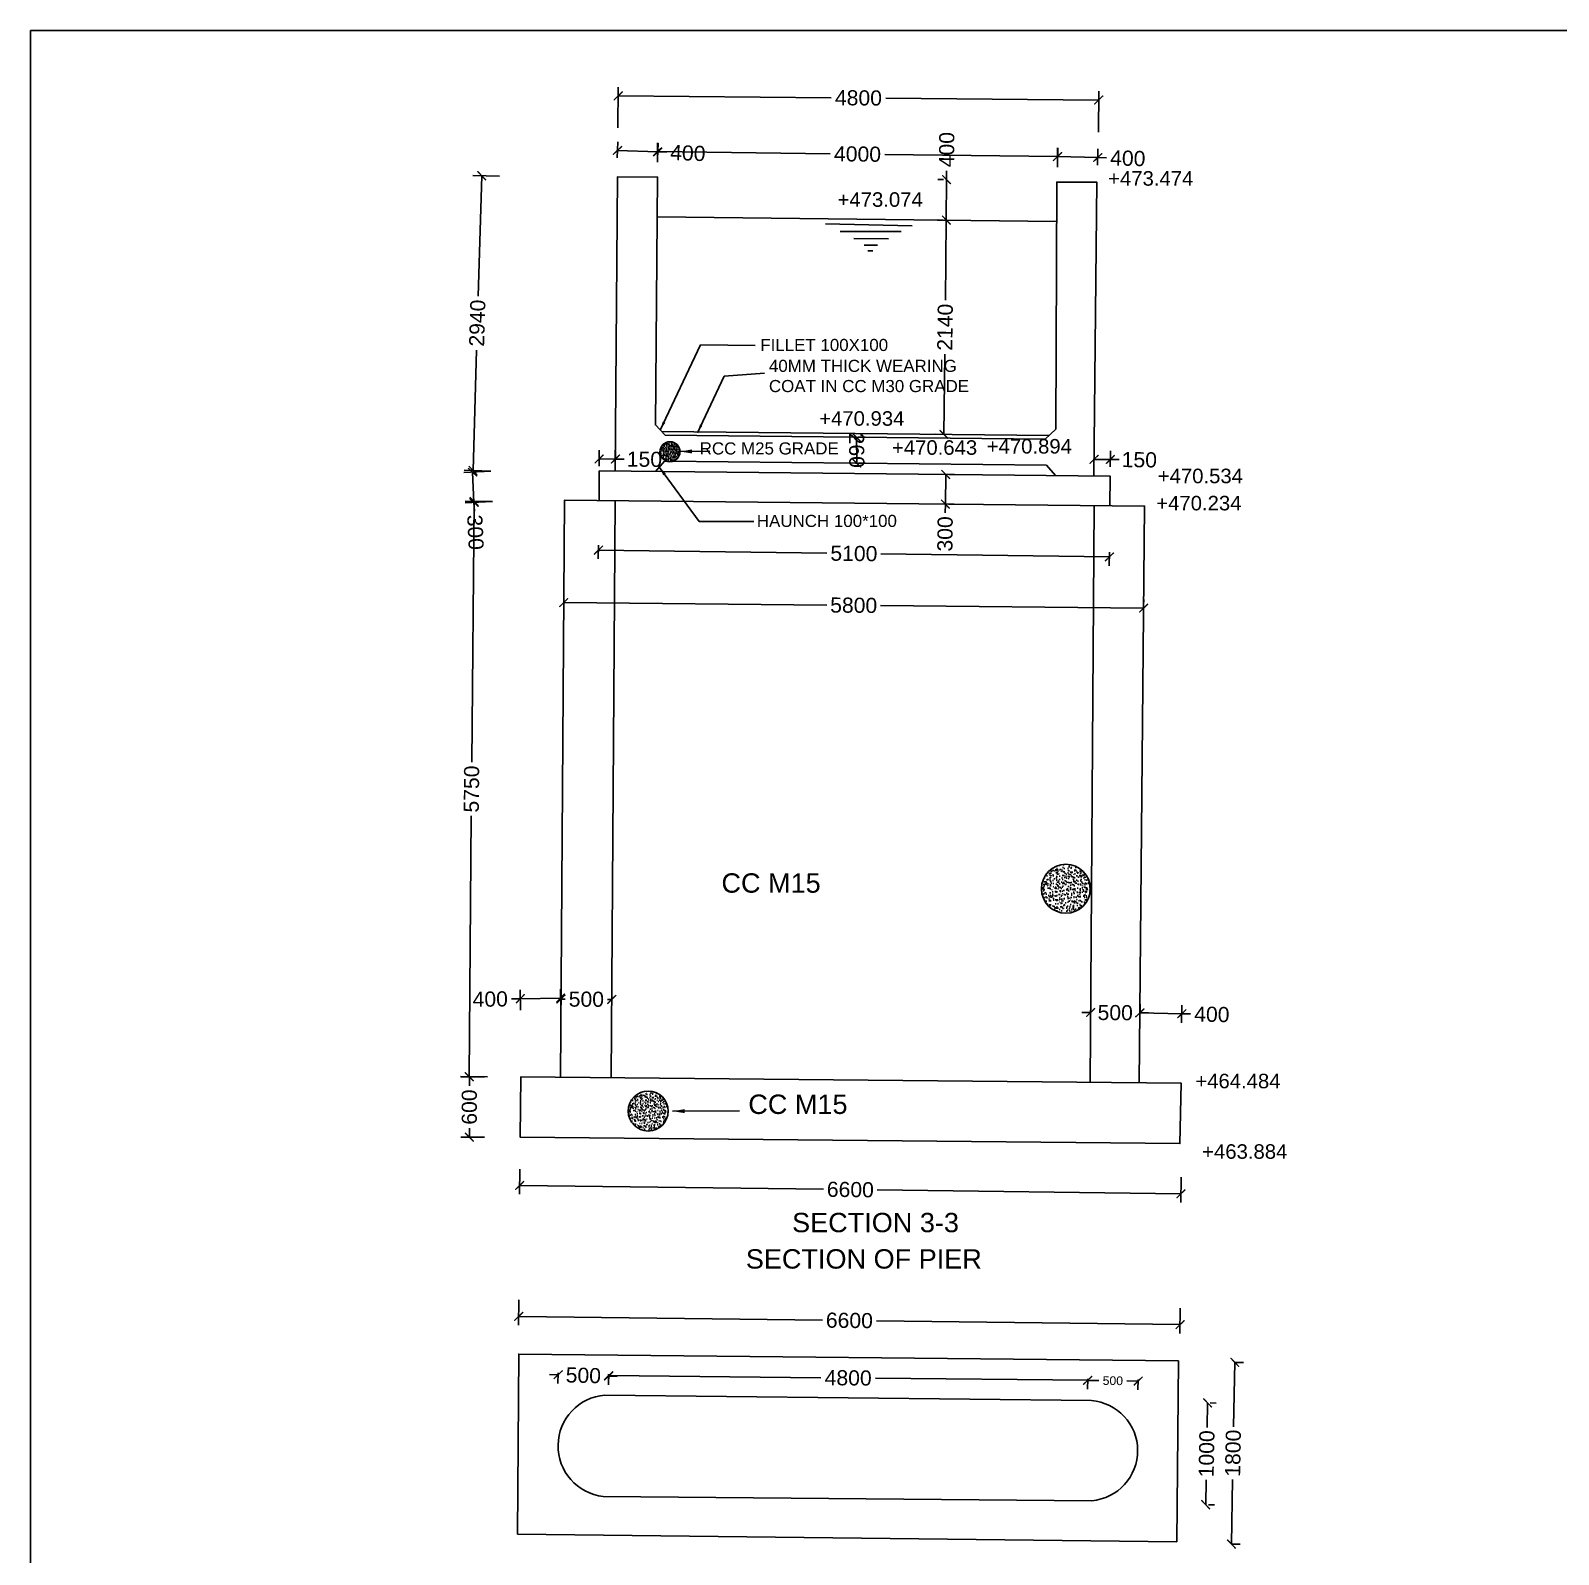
# Model space of a CAD drawing. Header units: inches. Extents: x 19380.6 to 19470.2, y 19430.7 to 19493.1.
# Drawn here: x 19380.55 to 19412.11, y 19461.63 to 19493.1 of the extents above; entities that cross this region are included whole.
import ezdxf

# ---------------------------------------------------------------- set-up
doc = ezdxf.new("R2010")
doc.units = ezdxf.units.IN
doc.header["$MEASUREMENT"] = 0
doc.layers.add('DRAWING', color=7, linetype='Continuous')
doc.layers.get('0').off()
doc.styles.get("Standard").update_dxf_attribs({"font": 'arial.ttf'})
doc.dimstyles.get("Standard").update_dxf_attribs({"dimtxt": 0.18, "dimasz": 0.18, "dimexe": 0.18, "dimexo": 0.0625, "dimgap": 0.09, "dimtad": 0, "dimdec": 4, "dimzin": 0, "dimdsep": 46, "dimtxsty": 'Standard', "dimblk": 'ARCHTICK', "dimblk1": 'DOT', "dimblk2": 'ARCHTICK', "dimcen": 0.09, "dimadec": 0, "dimazin": 0, "dimtfac": 1, "dimtdec": 4, "dimtofl": 0, "dimtmove": 0, "dimatfit": 3, "dimfxl": 1, "dimtolj": 1, "dimtzin": 0, "dimarcsym": 0})

# ---------------------------------------------------------------- blocks, each defined once
blk = doc.blocks.new('_ArchTick')
at = {"color": 0, "linetype": 'ByBlock', "const_width": 0.15}
blk.add_lwpolyline([(-0.5, -0.5), (0.5, 0.5)], dxfattribs=at)
blk = doc.blocks.new('*D2')
at = {"layer": 'Defpoints', "color": 0, "transparency": 16777216}
for p in [(19401.761, 19490.497), (19393.497, 19490.317), (19401.758, 19490.215)]:
    blk.add_point(p, dxfattribs=at)
at = {"layer": 'DRAWING', "color": 0, "lineweight": -2, "transparency": 16777216}
for p, q in [((19393.498, 19490.379), (19393.503, 19490.779)), ((19401.758, 19490.277), (19401.763, 19490.677)), ((19393.501, 19490.599), (19397.069, 19490.555)), ((19401.761, 19490.497), (19398.193, 19490.541))]:
    blk.add_line(p, q, dxfattribs=at)
at = {"layer": 'DRAWING', "color": 0, "lineweight": -2, "transparency": 16777216, "xscale": 0.18, "yscale": 0.18, "zscale": 0.18}
for p, rotation in [((19393.501, 19490.599), 179.2928630351142), ((19401.761, 19490.497), 359.2928630351142)]:
    blk.add_blockref('_ArchTick', p, dxfattribs=dict(at, rotation=rotation))
at = {"layer": 'DRAWING', "color": 0, "transparency": 16777216, "insert": (19397.631, 19490.548), "char_height": 0.3125, "attachment_point": 5, "rotation": 359.2929}
blk.add_mtext('\\A1;4000', dxfattribs=at)
blk = doc.blocks.new('*D3')
at = {"layer": 'Defpoints', "color": 0, "transparency": 16777216}
for p in [(19402.592, 19490.478), (19401.758, 19490.277), (19402.586, 19490.255)]:
    blk.add_point(p, dxfattribs=at)
at = {"layer": 'DRAWING', "color": 0, "lineweight": -2, "transparency": 16777216}
for p, q in [((19401.76, 19490.34), (19401.769, 19490.679)), ((19402.588, 19490.318), (19402.597, 19490.658)), ((19401.764, 19490.499), (19402.592, 19490.478)), ((19402.592, 19490.478), (19402.772, 19490.473))]:
    blk.add_line(p, q, dxfattribs=at)
at = {"layer": 'DRAWING', "color": 0, "lineweight": -2, "transparency": 16777216, "xscale": 0.18, "yscale": 0.18, "zscale": 0.18}
for p, rotation in [((19401.764, 19490.499), 178.4938574049601), ((19402.592, 19490.478), 358.4938574049601)]:
    blk.add_blockref('_ArchTick', p, dxfattribs=dict(at, rotation=rotation))
at = {"layer": 'DRAWING', "color": 0, "transparency": 16777216, "insert": (19403.213, 19490.461), "char_height": 0.3125, "attachment_point": 5, "rotation": 358.4939}
blk.add_mtext('\\A1;400', dxfattribs=at)
blk = doc.blocks.new('*D4')
at = {"layer": 'Defpoints', "color": 0, "transparency": 16777216}
for p in [(19392.665, 19490.41), (19393.498, 19490.379), (19393.506, 19490.592)]:
    blk.add_point(p, dxfattribs=at)
at = {"layer": 'DRAWING', "color": 0, "lineweight": -2, "transparency": 16777216}
for p, q in [((19392.668, 19490.473), (19392.68, 19490.803)), ((19393.501, 19490.442), (19393.513, 19490.772)), ((19392.673, 19490.623), (19393.506, 19490.592)), ((19393.506, 19490.592), (19393.686, 19490.585))]:
    blk.add_line(p, q, dxfattribs=at)
at = {"layer": 'DRAWING', "color": 0, "lineweight": -2, "transparency": 16777216, "xscale": 0.18, "yscale": 0.18, "zscale": 0.18}
for p, rotation in [((19392.673, 19490.623), 177.8758374691539), ((19393.506, 19490.592), 357.8758374691539)]:
    blk.add_blockref('_ArchTick', p, dxfattribs=dict(at, rotation=rotation))
at = {"layer": 'DRAWING', "color": 0, "transparency": 16777216, "insert": (19394.127, 19490.569), "char_height": 0.3125, "attachment_point": 5, "rotation": 357.8758}
blk.add_mtext('\\A1;400', dxfattribs=at)
blk = doc.blocks.new('*D5')
at = {"layer": 'Defpoints', "color": 0, "transparency": 16777216}
for p in [(19402.611, 19491.665), (19392.683, 19491.026), (19402.605, 19490.94)]:
    blk.add_point(p, dxfattribs=at)
at = {"layer": 'DRAWING', "color": 0, "lineweight": -2, "transparency": 16777216}
for p, q in [((19392.684, 19491.088), (19392.691, 19491.931)), ((19392.689, 19491.751), (19397.088, 19491.713)), ((19402.611, 19491.665), (19398.213, 19491.703)), ((19402.606, 19491.002), (19402.613, 19491.845))]:
    blk.add_line(p, q, dxfattribs=at)
at = {"layer": 'DRAWING', "color": 0, "lineweight": -2, "transparency": 16777216, "xscale": 0.18, "yscale": 0.18, "zscale": 0.18}
for p, rotation in [((19392.689, 19491.751), 179.503427276695), ((19402.611, 19491.665), 359.503427276695)]:
    blk.add_blockref('_ArchTick', p, dxfattribs=dict(at, rotation=rotation))
at = {"layer": 'DRAWING', "color": 0, "transparency": 16777216, "insert": (19397.65, 19491.708), "char_height": 0.3125, "attachment_point": 5, "rotation": 359.5034}
blk.add_mtext('\\A1;4800', dxfattribs=at)
blk = doc.blocks.new('*D6')
at = {"layer": 'Defpoints', "color": 0, "transparency": 16777216}
for p in [(19390.303, 19490.089), (19389.69, 19484.013), (19390.123, 19484)]:
    blk.add_point(p, dxfattribs=at)
at = {"layer": 'DRAWING', "color": 0, "lineweight": -2, "transparency": 16777216}
for p, q in [((19390.24, 19490.091), (19389.689, 19490.107)), ((19389.869, 19490.102), (19389.796, 19487.616)), ((19389.69, 19484.013), (19389.763, 19486.499)), ((19390.061, 19484.002), (19389.51, 19484.018))]:
    blk.add_line(p, q, dxfattribs=at)
at = {"layer": 'DRAWING', "color": 0, "lineweight": -2, "transparency": 16777216, "xscale": 0.18, "yscale": 0.18, "zscale": 0.18}
for p, rotation in [((19389.869, 19490.102), 88.3096400807741), ((19389.69, 19484.013), 268.3096400807742)]:
    blk.add_blockref('_ArchTick', p, dxfattribs=dict(at, rotation=rotation))
at = {"layer": 'DRAWING', "color": 0, "transparency": 16777216, "insert": (19389.779, 19487.057), "char_height": 0.3125, "attachment_point": 5, "rotation": 88.3096}
blk.add_mtext('\\A1;2940', dxfattribs=at)
blk = doc.blocks.new('*D7')
at = {"layer": 'Defpoints', "color": 0, "transparency": 16777216}
for p in [(19390.123, 19484), (19389.71, 19483.352), (19390.153, 19483.373)]:
    blk.add_point(p, dxfattribs=at)
at = {"layer": 'DRAWING', "color": 0, "lineweight": -2, "transparency": 16777216}
for p, q in [((19390.061, 19483.997), (19389.501, 19483.97)), ((19389.681, 19483.979), (19389.71, 19483.352)), ((19390.09, 19483.37), (19389.531, 19483.343)), ((19389.71, 19483.352), (19389.719, 19483.172))]:
    blk.add_line(p, q, dxfattribs=at)
at = {"layer": 'DRAWING', "color": 0, "lineweight": -2, "transparency": 16777216, "xscale": 0.18, "yscale": 0.18, "zscale": 0.18}
for p, rotation in [((19389.681, 19483.979), 92.70290859629252), ((19389.71, 19483.352), 272.7029085962925)]:
    blk.add_blockref('_ArchTick', p, dxfattribs=dict(at, rotation=rotation))
at = {"layer": 'DRAWING', "color": 0, "transparency": 16777216, "insert": (19389.739, 19482.738), "char_height": 0.3125, "attachment_point": 5, "rotation": 272.7029}
blk.add_mtext('\\A1;300', dxfattribs=at)
blk = doc.blocks.new('*D8')
at = {"layer": 'Defpoints', "color": 0, "transparency": 16777216}
for p in [(19389.711, 19483.376), (19390.153, 19483.373), (19390.051, 19471.49)]:
    blk.add_point(p, dxfattribs=at)
at = {"layer": 'DRAWING', "color": 0, "lineweight": -2, "transparency": 16777216}
for p, q in [((19390.09, 19483.373), (19389.531, 19483.378)), ((19389.711, 19483.376), (19389.665, 19477.991)), ((19389.609, 19471.494), (19389.655, 19476.879)), ((19389.989, 19471.491), (19389.429, 19471.496))]:
    blk.add_line(p, q, dxfattribs=at)
at = {"layer": 'DRAWING', "color": 0, "lineweight": -2, "transparency": 16777216, "xscale": 0.18, "yscale": 0.18, "zscale": 0.18}
for p, rotation in [((19389.711, 19483.376), 89.51036814043715), ((19389.609, 19471.494), 269.5103681404371)]:
    blk.add_blockref('_ArchTick', p, dxfattribs=dict(at, rotation=rotation))
at = {"layer": 'DRAWING', "color": 0, "transparency": 16777216, "insert": (19389.66, 19477.435), "char_height": 0.3125, "attachment_point": 5, "rotation": 89.5104}
blk.add_mtext('\\A1;5750', dxfattribs=at)
blk = doc.blocks.new('*D9')
at = {"layer": 'Defpoints', "color": 0, "transparency": 16777216}
for p in [(19389.989, 19471.491), (19389.615, 19470.244), (19389.989, 19470.244)]:
    blk.add_point(p, dxfattribs=at)
at = {"layer": 'DRAWING', "color": 0, "lineweight": -2, "transparency": 16777216}
for p, q in [((19389.926, 19471.491), (19389.435, 19471.491)), ((19389.615, 19471.491), (19389.615, 19471.303)), ((19389.926, 19470.244), (19389.435, 19470.244)), ((19389.615, 19470.244), (19389.615, 19470.432))]:
    blk.add_line(p, q, dxfattribs=at)
at = {"layer": 'DRAWING', "color": 0, "lineweight": -2, "transparency": 16777216, "xscale": 0.18, "yscale": 0.18, "zscale": 0.18}
for p, rotation in [((19389.615, 19471.491), 90), ((19389.615, 19470.244), 270)]:
    blk.add_blockref('_ArchTick', p, dxfattribs=dict(at, rotation=rotation))
at = {"layer": 'DRAWING', "color": 0, "transparency": 16777216, "insert": (19389.615, 19470.867), "char_height": 0.3125, "attachment_point": 5, "rotation": 90}
blk.add_mtext('\\A1;600', dxfattribs=at)
blk = doc.blocks.new('*D10')
at = {"layer": 'Defpoints', "color": 0, "transparency": 16777216}
for p in [(19392.282, 19482.532), (19402.832, 19482.228), (19402.834, 19482.391)]:
    blk.add_point(p, dxfattribs=at)
at = {"layer": 'DRAWING', "color": 0, "lineweight": -2, "transparency": 16777216}
for p, q in [((19392.281, 19482.47), (19392.277, 19482.189)), ((19392.28, 19482.369), (19397, 19482.306)), ((19402.832, 19482.228), (19398.112, 19482.291)), ((19402.833, 19482.328), (19402.829, 19482.048))]:
    blk.add_line(p, q, dxfattribs=at)
at = {"layer": 'DRAWING', "color": 0, "lineweight": -2, "transparency": 16777216, "xscale": 0.18, "yscale": 0.18, "zscale": 0.18}
for p, rotation in [((19392.28, 19482.369), 179.2301940843746), ((19402.832, 19482.228), 359.2301940843747)]:
    blk.add_blockref('_ArchTick', p, dxfattribs=dict(at, rotation=rotation))
at = {"layer": 'DRAWING', "color": 0, "transparency": 16777216, "insert": (19397.556, 19482.299), "char_height": 0.3125, "attachment_point": 5, "rotation": 359.2302}
blk.add_mtext('\\A1;5100', dxfattribs=at)
blk = doc.blocks.new('*D11')
at = {"layer": 'Defpoints', "color": 0, "transparency": 16777216}
for p in [(19391.564, 19481.286), (19403.54, 19481.172), (19403.54, 19481.172)]:
    blk.add_point(p, dxfattribs=at)
at = {"layer": 'DRAWING', "color": 0, "lineweight": -2, "transparency": 16777216}
for p, q in [((19391.564, 19481.286), (19396.996, 19481.234)), ((19391.565, 19481.349), (19391.566, 19481.466)), ((19403.54, 19481.172), (19398.108, 19481.224)), ((19403.54, 19481.234), (19403.542, 19481.352))]:
    blk.add_line(p, q, dxfattribs=at)
at = {"layer": 'DRAWING', "color": 0, "lineweight": -2, "transparency": 16777216, "xscale": 0.18, "yscale": 0.18, "zscale": 0.18}
for p, rotation in [((19391.564, 19481.286), 179.4531079921506), ((19403.54, 19481.172), 359.4531079921505)]:
    blk.add_blockref('_ArchTick', p, dxfattribs=dict(at, rotation=rotation))
at = {"layer": 'DRAWING', "color": 0, "transparency": 16777216, "insert": (19397.552, 19481.229), "char_height": 0.3125, "attachment_point": 5, "rotation": 359.4531}
blk.add_mtext('\\A1;5800', dxfattribs=at)
blk = doc.blocks.new('*D12')
at = {"layer": 'Defpoints', "color": 0, "transparency": 16777216}
for p in [(19391.506, 19473.097), (19392.556, 19473.09), (19392.556, 19473.09)]:
    blk.add_point(p, dxfattribs=at)
at = {"layer": 'DRAWING', "color": 0, "lineweight": -2, "transparency": 16777216}
for p, q in [((19391.506, 19473.097), (19391.596, 19473.096)), ((19391.507, 19473.159), (19391.507, 19473.277)), ((19392.556, 19473.09), (19392.466, 19473.091)), ((19392.556, 19473.153), (19392.557, 19473.27))]:
    blk.add_line(p, q, dxfattribs=at)
at = {"layer": 'DRAWING', "color": 0, "lineweight": -2, "transparency": 16777216, "xscale": 0.18, "yscale": 0.18, "zscale": 0.18}
for p, rotation in [((19391.506, 19473.097), 179.627715274961), ((19392.556, 19473.09), 359.627715274961)]:
    blk.add_blockref('_ArchTick', p, dxfattribs=dict(at, rotation=rotation))
at = {"layer": 'DRAWING', "color": 0, "transparency": 16777216, "insert": (19392.031, 19473.093), "char_height": 0.3125, "attachment_point": 5, "rotation": 359.6277}
blk.add_mtext('\\A1;500', dxfattribs=at)
blk = doc.blocks.new('*D13')
at = {"layer": 'Defpoints', "color": 0, "transparency": 16777216}
for p in [(19390.667, 19473.105), (19390.672, 19472.804), (19391.504, 19472.817)]:
    blk.add_point(p, dxfattribs=at)
at = {"layer": 'DRAWING', "color": 0, "lineweight": -2, "transparency": 16777216}
for p, q in [((19391.503, 19472.88), (19391.496, 19473.299)), ((19390.667, 19473.105), (19390.487, 19473.102)), ((19390.671, 19472.866), (19390.664, 19473.285)), ((19391.499, 19473.119), (19390.667, 19473.105))]:
    blk.add_line(p, q, dxfattribs=at)
at = {"layer": 'DRAWING', "color": 0, "lineweight": -2, "transparency": 16777216, "xscale": 0.18, "yscale": 0.18, "zscale": 0.18}
for p, rotation in [((19390.667, 19473.105), 180.9324704872627), ((19391.499, 19473.119), 0.9324704872626198)]:
    blk.add_blockref('_ArchTick', p, dxfattribs=dict(at, rotation=rotation))
at = {"layer": 'DRAWING', "color": 0, "transparency": 16777216, "insert": (19390.046, 19473.095), "char_height": 0.3125, "attachment_point": 5, "rotation": 0.9325}
blk.add_mtext('\\A1;400', dxfattribs=at)
blk = doc.blocks.new('*D14')
at = {"layer": 'Defpoints', "color": 0, "transparency": 16777216}
for p in [(19402.445, 19472.821), (19403.46, 19472.812), (19403.46, 19472.812)]:
    blk.add_point(p, dxfattribs=at)
at = {"layer": 'DRAWING', "color": 0, "lineweight": -2, "transparency": 16777216}
for p, q in [((19402.446, 19472.884), (19402.447, 19473.001)), ((19403.461, 19472.874), (19403.462, 19472.992)), ((19402.445, 19472.821), (19402.265, 19472.823)), ((19403.46, 19472.812), (19403.64, 19472.81))]:
    blk.add_line(p, q, dxfattribs=at)
at = {"layer": 'DRAWING', "color": 0, "lineweight": -2, "transparency": 16777216, "xscale": 0.18, "yscale": 0.18, "zscale": 0.18}
for p, rotation in [((19402.445, 19472.821), 359.4531079920793), ((19403.46, 19472.812), 179.4531079920792)]:
    blk.add_blockref('_ArchTick', p, dxfattribs=dict(at, rotation=rotation))
at = {"layer": 'DRAWING', "color": 0, "transparency": 16777216, "insert": (19402.953, 19472.816), "char_height": 0.3125, "attachment_point": 5, "rotation": 359.4531}
blk.add_mtext('\\A1;500', dxfattribs=at)
blk = doc.blocks.new('*D15')
at = {"layer": 'Defpoints', "color": 0, "transparency": 16777216}
for p in [(19404.328, 19472.794), (19403.458, 19472.563), (19404.323, 19472.545)]:
    blk.add_point(p, dxfattribs=at)
at = {"layer": 'DRAWING', "color": 0, "lineweight": -2, "transparency": 16777216}
for p, q in [((19403.459, 19472.625), (19403.466, 19472.992)), ((19403.463, 19472.812), (19404.328, 19472.794)), ((19404.324, 19472.607), (19404.332, 19472.974)), ((19404.328, 19472.794), (19404.508, 19472.79))]:
    blk.add_line(p, q, dxfattribs=at)
at = {"layer": 'DRAWING', "color": 0, "lineweight": -2, "transparency": 16777216, "xscale": 0.18, "yscale": 0.18, "zscale": 0.18}
for p, rotation in [((19403.463, 19472.812), 178.8195932044525), ((19404.328, 19472.794), 358.8195932044525)]:
    blk.add_blockref('_ArchTick', p, dxfattribs=dict(at, rotation=rotation))
at = {"layer": 'DRAWING', "color": 0, "transparency": 16777216, "insert": (19404.949, 19472.781), "char_height": 0.3125, "attachment_point": 5, "rotation": 358.8196}
blk.add_mtext('\\A1;400', dxfattribs=at)
blk = doc.blocks.new('*D16')
at = {"layer": 'Defpoints', "color": 0, "transparency": 16777216}
for p in [(19390.659, 19469.649), (19404.316, 19469.478), (19404.311, 19469.077)]:
    blk.add_point(p, dxfattribs=at)
at = {"layer": 'DRAWING', "color": 0, "lineweight": -2, "transparency": 16777216}
for p, q in [((19390.658, 19469.587), (19390.652, 19469.068)), ((19390.654, 19469.248), (19396.926, 19469.169)), ((19404.316, 19469.416), (19404.309, 19468.897)), ((19404.311, 19469.077), (19398.04, 19469.155))]:
    blk.add_line(p, q, dxfattribs=at)
at = {"layer": 'DRAWING', "color": 0, "lineweight": -2, "transparency": 16777216, "xscale": 0.18, "yscale": 0.18, "zscale": 0.18}
for p, rotation in [((19390.654, 19469.248), 179.2821448712156), ((19404.311, 19469.077), 359.2821448712156)]:
    blk.add_blockref('_ArchTick', p, dxfattribs=dict(at, rotation=rotation))
at = {"layer": 'DRAWING', "color": 0, "transparency": 16777216, "insert": (19397.483, 19469.162), "char_height": 0.3125, "attachment_point": 5, "rotation": 359.2821}
blk.add_mtext('\\A1;6600', dxfattribs=at)
blk = doc.blocks.new('*D17')
at = {"layer": 'Defpoints', "color": 0, "transparency": 16777216}
for p in [(19399.465, 19489.185), (19399.465, 19489.185), (19399.414, 19484.76)]:
    blk.add_point(p, dxfattribs=at)
at = {"layer": 'DRAWING', "color": 0, "lineweight": -2, "transparency": 16777216}
for p, q in [((19399.403, 19489.186), (19399.285, 19489.187)), ((19399.465, 19489.185), (19399.446, 19487.531)), ((19399.414, 19484.76), (19399.433, 19486.414)), ((19399.352, 19484.76), (19399.234, 19484.762))]:
    blk.add_line(p, q, dxfattribs=at)
at = {"layer": 'DRAWING', "color": 0, "lineweight": -2, "transparency": 16777216, "xscale": 0.18, "yscale": 0.18, "zscale": 0.18}
for p, rotation in [((19399.465, 19489.185), 89.33651226655529), ((19399.414, 19484.76), 269.3365122665553)]:
    blk.add_blockref('_ArchTick', p, dxfattribs=dict(at, rotation=rotation))
at = {"layer": 'DRAWING', "color": 0, "transparency": 16777216, "insert": (19399.44, 19486.972), "char_height": 0.3125, "attachment_point": 5, "rotation": 89.3365}
blk.add_mtext('\\A1;2140', dxfattribs=at)
blk = doc.blocks.new('*D18')
at = {"layer": 'Defpoints', "color": 0, "transparency": 16777216}
for p in [(19399.47, 19490.02), (19399.47, 19490.02), (19399.465, 19489.185)]:
    blk.add_point(p, dxfattribs=at)
at = {"layer": 'DRAWING', "color": 0, "lineweight": -2, "transparency": 16777216}
for p, q in [((19399.408, 19490.02), (19399.29, 19490.021)), ((19399.47, 19490.02), (19399.471, 19490.2)), ((19399.465, 19489.185), (19399.47, 19490.02)), ((19399.403, 19489.185), (19399.285, 19489.186))]:
    blk.add_line(p, q, dxfattribs=at)
at = {"layer": 'DRAWING', "color": 0, "lineweight": -2, "transparency": 16777216, "xscale": 0.18, "yscale": 0.18, "zscale": 0.18}
for p, rotation in [((19399.47, 19490.02), 89.663031146185), ((19399.465, 19489.185), 269.663031146185)]:
    blk.add_blockref('_ArchTick', p, dxfattribs=dict(at, rotation=rotation))
at = {"layer": 'DRAWING', "color": 0, "transparency": 16777216, "insert": (19399.474, 19490.64), "char_height": 0.3125, "attachment_point": 5, "rotation": 89.663}
blk.add_mtext('\\A1;400', dxfattribs=at)
blk = doc.blocks.new('*D19')
at = {"layer": 'Defpoints', "color": 0, "transparency": 16777216}
for p in [(19402.513, 19484.028), (19402.515, 19484.244), (19402.849, 19484.024)]:
    blk.add_point(p, dxfattribs=at)
at = {"layer": 'DRAWING', "color": 0, "lineweight": -2, "transparency": 16777216}
for p, q in [((19402.514, 19484.09), (19402.517, 19484.424)), ((19402.85, 19484.087), (19402.853, 19484.42)), ((19402.515, 19484.244), (19402.851, 19484.24)), ((19402.851, 19484.24), (19403.031, 19484.239))]:
    blk.add_line(p, q, dxfattribs=at)
at = {"layer": 'DRAWING', "color": 0, "lineweight": -2, "transparency": 16777216, "xscale": 0.18, "yscale": 0.18, "zscale": 0.18}
for p, rotation in [((19402.515, 19484.244), 179.4128454931935), ((19402.851, 19484.24), 359.4128454931935)]:
    blk.add_blockref('_ArchTick', p, dxfattribs=dict(at, rotation=rotation))
at = {"layer": 'DRAWING', "color": 0, "transparency": 16777216, "insert": (19403.451, 19484.234), "char_height": 0.3125, "attachment_point": 5, "rotation": 359.4128}
blk.add_mtext('\\A1;150', dxfattribs=at)
blk = doc.blocks.new('*D20')
at = {"layer": 'Defpoints', "color": 0, "transparency": 16777216}
for p in [(19397.583, 19484.7), (19397.589, 19484.164), (19397.614, 19484.165)]:
    blk.add_point(p, dxfattribs=at)
at = {"layer": 'DRAWING', "color": 0, "lineweight": -2, "transparency": 16777216}
for p, q in [((19397.608, 19484.7), (19397.614, 19484.165)), ((19397.645, 19484.701), (19397.788, 19484.702)), ((19397.652, 19484.165), (19397.794, 19484.167))]:
    blk.add_line(p, q, dxfattribs=at)
at = {"layer": 'DRAWING', "color": 0, "lineweight": -2, "transparency": 16777216, "xscale": 0.18, "yscale": 0.18, "zscale": 0.18}
for p, rotation in [((19397.608, 19484.7), 90.69431382280385), ((19397.614, 19484.165), 270.6943138228038)]:
    blk.add_blockref('_ArchTick', p, dxfattribs=dict(at, rotation=rotation))
at = {"layer": 'DRAWING', "color": 0, "transparency": 16777216, "insert": (19397.611, 19484.432), "char_height": 0.3125, "attachment_point": 5, "rotation": 270.6943}
blk.add_mtext('\\A1;260', dxfattribs=at)
blk = doc.blocks.new('*D42')
at = {"layer": 'Defpoints', "color": 0, "transparency": 16777216}
for p in [(19390.639, 19466.946), (19404.297, 19466.775), (19404.292, 19466.373)]:
    blk.add_point(p, dxfattribs=at)
at = {"layer": 'DRAWING', "color": 0, "lineweight": -2, "transparency": 16777216}
for p, q in [((19390.639, 19466.883), (19390.632, 19466.364)), ((19404.296, 19466.712), (19404.289, 19466.193)), ((19390.634, 19466.544), (19396.906, 19466.466)), ((19404.292, 19466.373), (19398.02, 19466.452))]:
    blk.add_line(p, q, dxfattribs=at)
at = {"layer": 'DRAWING', "color": 0, "lineweight": -2, "transparency": 16777216, "xscale": 0.18, "yscale": 0.18, "zscale": 0.18}
for p, rotation in [((19390.634, 19466.544), 179.2821448712156), ((19404.292, 19466.373), 359.2821448712156)]:
    blk.add_blockref('_ArchTick', p, dxfattribs=dict(at, rotation=rotation))
at = {"layer": 'DRAWING', "color": 0, "transparency": 16777216, "insert": (19397.463, 19466.459), "char_height": 0.3125, "attachment_point": 5, "rotation": 359.2821}
blk.add_mtext('\\A1;6600', dxfattribs=at)
blk = doc.blocks.new('*D43')
at = {"layer": 'Defpoints', "color": 0, "transparency": 16777216}
for p in [(19404.853, 19464.758), (19404.813, 19462.655), (19404.821, 19462.655)]:
    blk.add_point(p, dxfattribs=at)
at = {"layer": 'DRAWING', "color": 0, "lineweight": -2, "transparency": 16777216}
for p, q in [((19404.861, 19464.757), (19404.851, 19464.247)), ((19404.915, 19464.756), (19405.041, 19464.754)), ((19404.821, 19462.655), (19404.831, 19463.165)), ((19404.876, 19462.654), (19405.001, 19462.651))]:
    blk.add_line(p, q, dxfattribs=at)
at = {"layer": 'DRAWING', "color": 0, "lineweight": -2, "transparency": 16777216, "xscale": 0.18, "yscale": 0.18, "zscale": 0.18}
for p, rotation in [((19404.861, 19464.757), 88.92570288590147), ((19404.821, 19462.655), 268.9257028859015)]:
    blk.add_blockref('_ArchTick', p, dxfattribs=dict(at, rotation=rotation))
at = {"layer": 'DRAWING', "color": 0, "transparency": 16777216, "insert": (19404.841, 19463.706), "char_height": 0.3125, "attachment_point": 5, "rotation": 88.9257}
blk.add_mtext('\\A1;1000', dxfattribs=at)
blk = doc.blocks.new('*D44')
at = {"layer": 'Defpoints', "color": 0, "transparency": 16777216}
for p in [(19405.373, 19465.596), (19405.304, 19461.844), (19405.352, 19461.843)]:
    blk.add_point(p, dxfattribs=at)
at = {"layer": 'DRAWING', "color": 0, "lineweight": -2, "transparency": 16777216}
for p, q in [((19405.422, 19465.596), (19405.397, 19464.261)), ((19405.436, 19465.595), (19405.602, 19465.592)), ((19405.352, 19461.843), (19405.377, 19463.178)), ((19405.366, 19461.843), (19405.532, 19461.84))]:
    blk.add_line(p, q, dxfattribs=at)
at = {"layer": 'DRAWING', "color": 0, "lineweight": -2, "transparency": 16777216, "xscale": 0.18, "yscale": 0.18, "zscale": 0.18}
for p, rotation in [((19405.422, 19465.596), 88.9362202166333), ((19405.352, 19461.843), 268.9362202166333)]:
    blk.add_blockref('_ArchTick', p, dxfattribs=dict(at, rotation=rotation))
at = {"layer": 'DRAWING', "color": 0, "transparency": 16777216, "insert": (19405.387, 19463.719), "char_height": 0.3125, "attachment_point": 5, "rotation": 88.9362}
blk.add_mtext('\\A1;1800', dxfattribs=at)
blk = doc.blocks.new('*D45')
at = {"layer": 'Defpoints', "color": 0, "transparency": 16777216}
for p in [(19391.452, 19465.442), (19392.493, 19465.413), (19391.449, 19465.34)]:
    blk.add_point(p, dxfattribs=at)
at = {"layer": 'DRAWING', "color": 0, "lineweight": -2, "transparency": 16777216}
for p, q in [((19391.449, 19465.34), (19391.269, 19465.345)), ((19391.45, 19465.38), (19391.444, 19465.16)), ((19392.491, 19465.35), (19392.485, 19465.131)), ((19392.49, 19465.311), (19392.67, 19465.305))]:
    blk.add_line(p, q, dxfattribs=at)
at = {"layer": 'DRAWING', "color": 0, "lineweight": -2, "transparency": 16777216, "xscale": 0.18, "yscale": 0.18, "zscale": 0.18}
for p, rotation in [((19391.449, 19465.34), 358.3886470273505), ((19392.49, 19465.311), 178.3886470273505)]:
    blk.add_blockref('_ArchTick', p, dxfattribs=dict(at, rotation=rotation))
at = {"layer": 'DRAWING', "color": 0, "transparency": 16777216, "insert": (19391.969, 19465.325), "char_height": 0.3125, "attachment_point": 5, "rotation": 358.3886}
blk.add_mtext('\\A1;500', dxfattribs=at)
blk = doc.blocks.new('*D46')
at = {"layer": 'Defpoints', "color": 0, "transparency": 16777216}
for p in [(19392.493, 19465.413), (19402.384, 19465.224), (19402.385, 19465.315)]:
    blk.add_point(p, dxfattribs=at)
at = {"layer": 'DRAWING', "color": 0, "lineweight": -2, "transparency": 16777216}
for p, q in [((19392.492, 19465.35), (19392.49, 19465.142)), ((19392.492, 19465.322), (19396.875, 19465.278)), ((19402.384, 19465.224), (19398, 19465.267)), ((19402.384, 19465.253), (19402.382, 19465.044))]:
    blk.add_line(p, q, dxfattribs=at)
at = {"layer": 'DRAWING', "color": 0, "lineweight": -2, "transparency": 16777216, "xscale": 0.18, "yscale": 0.18, "zscale": 0.18}
for p, rotation in [((19392.492, 19465.322), 179.4340190864939), ((19402.384, 19465.224), 359.434019086494)]:
    blk.add_blockref('_ArchTick', p, dxfattribs=dict(at, rotation=rotation))
at = {"layer": 'DRAWING', "color": 0, "transparency": 16777216, "insert": (19397.438, 19465.273), "char_height": 0.3125, "attachment_point": 5, "rotation": 359.434}
blk.add_mtext('\\A1;4800', dxfattribs=at)
blk = doc.blocks.new('*D47')
at = {"layer": 'Defpoints', "color": 0, "transparency": 16777216}
for p in [(19402.385, 19465.315), (19403.426, 19465.208), (19403.427, 19465.302)]:
    blk.add_point(p, dxfattribs=at)
at = {"layer": 'DRAWING', "color": 0, "lineweight": -2, "transparency": 16777216}
for p, q in [((19402.384, 19465.253), (19402.381, 19465.042)), ((19402.383, 19465.222), (19402.616, 19465.219)), ((19403.426, 19465.208), (19403.193, 19465.211)), ((19403.426, 19465.239), (19403.423, 19465.028))]:
    blk.add_line(p, q, dxfattribs=at)
at = {"layer": 'DRAWING', "color": 0, "lineweight": -2, "transparency": 16777216, "xscale": 0.18, "yscale": 0.18, "zscale": 0.18}
for p, rotation in [((19402.383, 19465.222), 179.2689039362328), ((19403.426, 19465.208), 359.2689039362328)]:
    blk.add_blockref('_ArchTick', p, dxfattribs=dict(at, rotation=rotation))
at = {"layer": 'DRAWING', "color": 0, "transparency": 16777216, "insert": (19402.904, 19465.215), "char_height": 0.18, "attachment_point": 5, "rotation": 359.2689}
blk.add_mtext('\\A1;500', dxfattribs=at)
blk = doc.blocks.new('_Dot')
at = {"color": 0, "linetype": 'ByBlock', "lineweight": -2}
blk.add_line((-0.5, 0), (-1, 0), dxfattribs=at)
at = {"color": 0, "linetype": 'ByBlock', "const_width": 0.5}
blk.add_lwpolyline([(-0.25, 0, 1), (0.25, 0, 1)], format="xyb", close=True, dxfattribs=at)
blk = doc.blocks.new('*D48')
at = {"layer": 'Defpoints', "color": 0, "transparency": 16777216}
for p in [(19399.452, 19483.933), (19399.446, 19483.319), (19399.446, 19483.319)]:
    blk.add_point(p, dxfattribs=at)
at = {"layer": 'DRAWING', "color": 0, "lineweight": -2, "transparency": 16777216}
for p, q in [((19399.452, 19483.933), (19399.446, 19483.319)), ((19399.515, 19483.932), (19399.632, 19483.931)), ((19399.446, 19483.319), (19399.444, 19483.139)), ((19399.509, 19483.318), (19399.626, 19483.317))]:
    blk.add_line(p, q, dxfattribs=at)
at = {"layer": 'DRAWING', "color": 0, "lineweight": -2, "transparency": 16777216, "xscale": 0.18, "yscale": 0.18, "zscale": 0.18}
for p, rotation in [((19399.452, 19483.933), 89.41612886461708), ((19399.446, 19483.319), 269.4161288646171)]:
    blk.add_blockref('_ArchTick', p, dxfattribs=dict(at, rotation=rotation))
at = {"layer": 'DRAWING', "color": 0, "transparency": 16777216, "insert": (19399.44, 19482.704), "char_height": 0.3125, "attachment_point": 5, "rotation": 89.4161}
blk.add_mtext('\\A1;300', dxfattribs=at)
blk = doc.blocks.new('*D49')
at = {"layer": 'Defpoints', "color": 0, "transparency": 16777216}
for p in [(19392.292, 19484.037), (19392.295, 19484.253), (19392.628, 19484.034)]:
    blk.add_point(p, dxfattribs=at)
at = {"layer": 'DRAWING', "color": 0, "lineweight": -2, "transparency": 16777216}
for p, q in [((19392.293, 19484.1), (19392.296, 19484.433)), ((19392.629, 19484.096), (19392.632, 19484.43)), ((19392.295, 19484.253), (19392.631, 19484.25)), ((19392.631, 19484.25), (19392.811, 19484.248))]:
    blk.add_line(p, q, dxfattribs=at)
at = {"layer": 'DRAWING', "color": 0, "lineweight": -2, "transparency": 16777216, "xscale": 0.18, "yscale": 0.18, "zscale": 0.18}
for p, rotation in [((19392.295, 19484.253), 179.4128454931935), ((19392.631, 19484.25), 359.4128454931935)]:
    blk.add_blockref('_ArchTick', p, dxfattribs=dict(at, rotation=rotation))
at = {"layer": 'DRAWING', "color": 0, "transparency": 16777216, "insert": (19393.23, 19484.244), "char_height": 0.3125, "attachment_point": 5, "rotation": 359.4128}
blk.add_mtext('\\A1;150', dxfattribs=at)

msp = doc.modelspace()

# ---------------------------------------------------------------- hatches: boundary and pattern name
at = {"layer": 'DRAWING'}
h = msp.add_hatch(dxfattribs=at)
h.set_pattern_fill('AR-CONC', color=256, scale=0.01, style=0)
h.set_pattern_definition([(50, (7.50028, 35.530104), (0.07172601826, -0.0062752135), [0.0075, -0.0825]), (355, (7.50028, 35.530104), (-0.01387513336, 0.07521921337), [0.006, -0.066]), (100.4514, (7.50626, 35.52958), (0.05785093817, 0.0689439542), [0.006374019, -0.0701142112]), (46.1842, (7.50028, 35.5501), (0.10672410486, -0.01655190143), [0.01125, -0.12375]), (96.6356, (7.50917, 35.54873), (0.09346627055, 0.0974117871), [0.0095610288, -0.1051713]), (351.1842, (7.50028, 35.5501), (0.0934661945, 0.0974118601), [0.009, -0.099]), (21, (7.51028, 35.545104), (0.05969070521, -0.04026188907), [0.0075, -0.0825]), (326, (7.51028, 35.545104), (0.0243315332, 0.0725150045), [0.006, -0.066]), (71.4514, (7.515256, 35.54175), (0.08402226286, 0.03225304967), [0.006374019, -0.0701142112]), (37.5, (7.500281, 35.530104), (0.001215985532, 0.033289385383), [0, -0.0652, 0, -0.067, 0, -0.06625]), (7.5, (7.50028, 35.530104), (0.026306953744, 0.03944117119), [0, -0.0382, 0, -0.0637, 0, -0.02525]), (327.5, (7.47798, 35.530104), (0.053382243617, -0.002255487173), [0, -0.025, 0, -0.078, 0, -0.1035]), (317.5, (7.46798, 35.530104), (0.058318616934, 0.01001049823), [0, -0.0325, 0, -0.0518, 0, -0.0735])])
h.paths.add_polyline_path([(19393.96442, 19484.40171, 1), (19393.55153, 19484.40171, 1)])
h = msp.add_hatch(dxfattribs=at)
h.set_pattern_fill('AR-CONC', color=256, scale=0.024434, style=0)
h.set_pattern_definition([(50, (-27965.9188, -28045.46653), (0.17525339583, -0.01533268543), [0.01832529535, -0.2015782488]), (355, (-27965.9188, -28045.46653), (-0.03390212224, 0.18378857344), [0.0146602363, -0.16126259906]), (100.4514, (-27965.9042, -28045.46781), (0.14135140375, 0.16845577643), [0.0155741041, -0.17131515044]), (46.1842, (-27965.9188, -28045.41766), (0.26076676564, -0.0404424643), [0.027487943, -0.3023673732]), (96.6356, (-27965.89707, -28045.42103), (0.2283729351, 0.2380133025), [0.0233611569, -0.2569726846]), (351.1842, (-27965.9188, -28045.41766), (0.2283727493, 0.2380134809), [0.0219903544, -0.2418938986]), (21, (-27965.89437, -28045.42988), (0.14584664033, -0.09837480112), [0.01832529535, -0.2015782488]), (326, (-27965.89437, -28045.42988), (0.05945100427, 0.1771811833), [0.0146602363, -0.16126259906]), (71.4514, (-27965.88221, -28045.43808), (0.20529770435, 0.07880622148), [0.0155741041, -0.17131515044]), (37.5, (-27965.9188, -28045.46653), (0.00297110587, 0.08133837588), [0, -0.15930790089, 0, -0.16370597177, 0, -0.16187344224]), (7.5, (-27965.9188, -28045.46653), (0.06427769294, 0.09636948145), [0, -0.09333683764, 0, -0.15564284182, 0, -0.061695161]), (327.5, (-27965.97329, -28045.46653), (0.130432717414, -0.005510995814), [0, -0.06108431783, 0, -0.19058307161, 0, -0.2528890758]), (317.5, (-27965.99772, -28045.46653), (0.14249411728, 0.02445937823), [0, -0.07940961317, 0, -0.12656670653, 0, -0.1795878944])])
h.paths.add_polyline_path([(19402.43868, 19475.37565, 1), (19401.42983, 19475.37565, 1)])
h = msp.add_hatch(dxfattribs=at)
h.set_pattern_fill('AR-CONC', color=256, scale=0.02, style=0)
h.set_pattern_definition([(50, (-19379.20706, -19426.95899), (0.14345203652, -0.012550427), [0.015, -0.165]), (355, (-19379.20706, -19426.95899), (-0.02775026672, 0.15043842674), [0.012, -0.132]), (100.4514, (-19379.1951, -19426.96003), (0.11570187634, 0.1378879084), [0.012748038, -0.1402284224]), (46.1842, (-19379.20706, -19426.91899), (0.2134482097, -0.03310380287), [0.0225, -0.2475]), (96.6356, (-19379.18927, -19426.92175), (0.1869325411, 0.1948235742), [0.0191220576, -0.2103426]), (351.1842, (-19379.20706, -19426.91899), (0.186932389, 0.1948237202), [0.018, -0.198]), (21, (-19379.18706, -19426.92899), (0.11938141042, -0.08052377813), [0.015, -0.165]), (326, (-19379.18706, -19426.92899), (0.0486630664, 0.145030009), [0.012, -0.132]), (71.4514, (-19379.17711, -19426.9357), (0.1680445257, 0.06450609934), [0.012748038, -0.1402284224]), (37.5, (-19379.20706, -19426.958987), (0.002431971063, 0.066578770766), [0, -0.1304, 0, -0.134, 0, -0.1325]), (7.5, (-19379.20706, -19426.95899), (0.05261390749, 0.07888234238), [0, -0.0764, 0, -0.1274, 0, -0.0505]), (327.5, (-19379.25166, -19426.958987), (0.106764487234, -0.004510974347), [0, -0.05, 0, -0.156, 0, -0.207]), (317.5, (-19379.27166, -19426.95899), (0.11663723387, 0.02002099647), [0, -0.065, 0, -0.1036, 0, -0.147])])
h.paths.add_polyline_path([(19393.72122, 19470.78422, 1), (19392.89544, 19470.78422, 1)])

# ---------------------------------------------------------------- linework, layer by layer
msp.add_lwpolyline([(19380.55232, 19493.09944), (19470.15397, 19493.09944), (19470.15397, 19430.69453), (19380.55232, 19430.69453)], close=True, dxfattribs=at)
for points in [[(19392.62883, 19484.00306), (19392.67063, 19490.07607), (19393.50051, 19490.07452), (19393.45532, 19484.95378), (19393.65844, 19484.74012), (19401.50752, 19484.65984), (19401.72432, 19484.86837), (19401.74396, 19489.96996), (19402.57412, 19489.96657), (19402.51197, 19483.90177)], [(19393.49327, 19489.25424), (19401.74083, 19489.15873)], [(19396.96647, 19489.10797), (19398.76091, 19489.06756)], [(19397.26944, 19488.95117), (19398.52986, 19488.95117)], [(19397.55623, 19488.80616), (19398.26789, 19488.79909)], [(19397.76867, 19488.6647), (19398.04127, 19488.6647)], [(19397.84302, 19488.55156), (19397.94919, 19488.54803)], [(19393.58366, 19484.81878), (19401.58843, 19484.73767)], [(19393.46129, 19483.99452), (19393.64801, 19484.20655), (19401.53094, 19484.12195), (19401.71639, 19483.90993)], [(19392.29803, 19483.39175), (19392.29805, 19484.00645), (19402.84674, 19483.89834), (19402.84044, 19483.28431)], [(19391.49484, 19471.48343), (19391.57889, 19483.39908), (19403.5599, 19483.27698), (19403.44624, 19471.36935)], [(19392.6227, 19483.38844), (19392.54528, 19471.47341)], [(19402.43508, 19471.37901), (19402.51801, 19483.2876)], [(19390.67343, 19471.49128), (19404.31222, 19471.36109), (19404.28891, 19470.11387), (19390.66564, 19470.2438), (19390.67755, 19471.49124)], [(19390.60933, 19462.04533), (19390.63547, 19465.76519), (19404.25711, 19465.62562), (19404.22491, 19461.88837), (19390.60933, 19462.04533)], [(19392.41375, 19464.91825), (19402.46042, 19464.80547)], [(19392.37903, 19462.82463), (19402.46996, 19462.73723)]]:
    msp.add_lwpolyline(points, dxfattribs=at)
for centre, radius in [((19393.75797, 19484.40171), 0.20645), ((19401.93426, 19475.37565), 0.50443), ((19393.30833, 19470.78422), 0.41289)]:
    msp.add_circle(centre, radius, dxfattribs=at)
for centre, radius, start, end in [((19392.49815, 19463.86975), 1.05189, 94.60251, 263.497508), ((19402.37863, 19463.77095), 1.03775, 275.048868, 85.47947)]:
    msp.add_arc(centre, radius, start, end, dxfattribs=at)

# ---------------------------------------------------------------- texts
for s, height, p in [('+473.474', 0.3, (19402.80661, 19489.89587)), (' +473.074', 0.3, (19397.10249, 19489.45952)), ('+470.934', 0.3, (19396.83956, 19484.93838)), ('+470.894', 0.3, (19400.29928, 19484.36416)), ('RCC M25 GRADE', 0.25, (19394.37157, 19484.34452)), ('+470.643', 0.3, (19398.34254, 19484.33801)), ('+470.534', 0.3, (19403.83166, 19483.75143)), ('+470.234', 0.3, (19403.80072, 19483.19034)), ('HAUNCH 100*100', 0.25, (19395.5522, 19482.84711)), ('CC M15', 0.4, (19394.82076, 19475.29442)), ('CC M15', 0.4, (19395.37517, 19470.72479)), ('SECTION 3-3', 0.4, (19396.27942, 19468.28207)), ('SECTION OF PIER', 0.4, (19395.32398, 19467.53109))]:
    msp.add_text(s, height=height, dxfattribs=at).set_placement(p)
at = {"layer": 'DRAWING', "attachment_point": 1}
for s, insert, char_height, width in [('FILLET 100X100', (19395.62269, 19486.73119), 0.25, 4.7497365), ('40MM THICK WEARING \\PCOAT IN CC M30 GRADE', (19395.80125, 19486.29965), 0.25, 4.7497365), ('+464.484', (19404.6073, 19471.55476), 0.3, 5.0239871), ('+463.884', (19404.74829, 19470.09899), 0.3, 4.8030238)]:
    msp.add_mtext(s, dxfattribs=dict(at, insert=insert, char_height=char_height, width=width))

# ---------------------------------------------------------------- dimensions: what is measured, and where the dimension line sits
at = {"layer": 'DRAWING'}
for p1, p2, distance, text, override, picture, middle in [((19392.68312, 19491.02554), (19402.60497, 19490.93955), 0.7257, '4800', {"dimtxt": 0.3125, "dimblk1": 'ArchTick', "dimblk2": 'ArchTick', "dimsah": 1}, '*D5', (19397.65033, 19491.70822)), ((19399.46546, 19489.18508), (19399.47037, 19490.01952), 0, '400', {"dimtxt": 0.3125, "dimblk1": 'ArchTick', "dimsah": 1}, '*D18', (19399.47402, 19490.64048)), ((19392.66525, 19490.41005), (19393.49822, 19490.37915), 0.21273, '400', {"dimtxt": 0.3125, "dimblk1": 'ArchTick', "dimsah": 1}, '*D4', (19394.12666, 19490.56872)), ((19393.49745, 19490.31666), (19401.75767, 19490.21471), 0.28211, '4000', {"dimtxt": 0.3125, "dimblk1": 'ArchTick', "dimsah": 1}, '*D2', (19397.63104, 19490.54777)), ((19401.75844, 19490.2772), (19402.58604, 19490.25544), 0.22232, '400', {"dimtxt": 0.3125, "dimblk1": 'ArchTick', "dimsah": 1}, '*D3', (19403.21264, 19490.46136)), ((19390.30284, 19490.08928), (19390.12314, 19483.99973), -0.4338, '2940', {"dimtxt": 0.3125, "dimblk1": 'ArchTick', "dimsah": 1}, '*D6', (19389.77938, 19487.0573)), ((19399.41421, 19484.7597), (19399.46546, 19489.18508), 0, '2140', {"dimtxt": 0.3125, "dimblk1": 'ArchTick', "dimsah": 1}, '*D17', (19399.43984, 19486.97239)), ((19390.12314, 19483.99973), (19390.15274, 19483.37266), -0.44282, '300', {"dimtxt": 0.3125, "dimblk1": 'ArchTick', "dimsah": 1}, '*D7', (19389.7394, 19482.73788)), ((19399.45243, 19483.93313), (19399.44617, 19483.3189), 0, '300', {"dimtxt": 0.3125, "dimblk1": 'ArchTick', "dimsah": 1}, '*D48', (19399.43991, 19482.70435)), ((19390.05119, 19471.49028), (19390.15274, 19483.37266), 0.44213, '5750', {"dimtxt": 0.3125, "dimblk1": 'ArchTick', "dimsah": 1}, '*D8', (19389.65985, 19477.43525)), ((19392.28191, 19482.53238), (19402.83398, 19482.3906), -0.16291, '5100', {"dimtxt": 0.3125, "dimblk1": 'ArchTick', "dimsah": 1}, '*D10', (19397.55576, 19482.29859)), ((19391.56399, 19481.28603), (19403.53981, 19481.17171), 0, '5800', {"dimtxt": 0.3125, "dimblk1": 'ArchTick', "dimsah": 1}, '*D11', (19397.5519, 19481.22887)), ((19391.50425, 19472.8173), (19390.67227, 19472.80376), -0.30156, '400', {"dimtxt": 0.3125, "dimblk1": 'ArchTick', "dimsah": 1}, '*D13', (19390.04647, 19473.09517)), ((19391.50622, 19473.09687), (19392.55578, 19473.09005), 0, '500', {"dimtxt": 0.3125, "dimblk1": 'ArchTick', "dimsah": 1}, '*D12', (19392.031, 19473.09346)), ((19402.44513, 19472.82134), (19403.46001, 19472.81165), 0, '500', {"dimtxt": 0.3125, "dimblk1": 'ArchTick', "dimsah": 1}, '*D14', (19402.95257, 19472.8165)), ((19403.45763, 19472.56267), (19404.32295, 19472.54484), 0.249, '400', {"dimtxt": 0.3125, "dimblk1": 'ArchTick', "dimsah": 1}, '*D15', (19404.94892, 19472.78099)), ((19389.9887, 19471.49081), (19389.9887, 19470.24358), -0.3735, '600', {"dimtxt": 0.3125, "dimblk1": 'ArchTick', "dimsah": 1}, '*D9', (19389.6152, 19470.86719)), ((19390.65907, 19469.64938), (19404.31635, 19469.47826), -0.40149, '6600', {"dimtxt": 0.3125, "dimblk1": 'ArchTick', "dimsah": 1}, '*D16', (19397.48268, 19469.16236)), ((19390.63933, 19466.94568), (19404.2966, 19466.77456), -0.40149, '6600', {"dimtxt": 0.3125, "dimblk1": 'ArchTick', "dimsah": 1}, '*D42', (19397.46293, 19466.45866)), ((19392.49278, 19465.4128), (19391.4517, 19465.44209), 0.10232, '500', {"dimtxt": 0.3125, "dimblk1": 'ArchTick', "dimsah": 1}, '*D45', (19391.96936, 19465.32516)), ((19392.49278, 19465.4128), (19402.38456, 19465.31509), -0.09104, '4800', {"dimtxt": 0.3125, "dimblk1": 'ArchTick', "dimsah": 1}, '*D46', (19397.43777, 19465.27291)), ((19405.37323, 19465.59642), (19405.30356, 19461.84412), 0.04892, '1800', {"dimtxt": 0.3125, "dimblk1": 'ArchTick', "dimsah": 1}, '*D44', (19405.3873, 19463.71936)), ((19404.8529, 19464.75759), (19404.81347, 19462.65488), 0.00788, '1000', {"dimtxt": 0.3125, "dimblk1": 'ArchTick', "dimsah": 1}, '*D43', (19404.84107, 19463.70609))]:
    dim = msp.add_aligned_dim(p1=p1, p2=p2, distance=distance, text=text, dimstyle='Standard', override=override, dxfattribs=at)
    dim.commit()
    dim.dimension.update_dxf_attribs({"geometry": picture, "text_midpoint": middle})
for base, p1, p2, angle, text, picture, middle in [((19397.61414, 19484.16455), (19397.58298, 19484.69998), (19397.58947, 19484.16425), 270.694314, '260', '*D20', (19397.6109, 19484.43241)), ((19392.29459, 19484.25329), (19392.62832, 19484.03385), (19392.29238, 19484.0373), 179.412845, '150', '*D49', (19393.23048, 19484.2437)), ((19402.51547, 19484.2438), (19402.8492, 19484.02436), (19402.51326, 19484.02781), 179.412845, '150', '*D19', (19403.45136, 19484.23421))]:
    dim = msp.add_linear_dim(base=base, p1=p1, p2=p2, angle=angle, text=text, dimstyle='Standard', override={"dimtxt": 0.3125, "dimblk1": 'ArchTick', "dimsah": 1}, dxfattribs=at)
    dim.commit()
    dim.dimension.update_dxf_attribs({"geometry": picture, "text_midpoint": middle, "dimtype": 161})
dim = msp.add_aligned_dim(p1=(19402.38456, 19465.31509), p2=(19403.42671, 19465.30179), distance=-0.09345, text='500', dimstyle='Standard', dxfattribs=at)
dim.commit()
dim.dimension.update_dxf_attribs({"geometry": '*D47', "text_midpoint": (19402.90444, 19465.215)})

# ---------------------------------------------------------------- leaders
for points, override in [([(19393.55688, 19484.84695), (19394.3899, 19486.61106), (19395.51997, 19486.59528)], {"dimgap": 0.09, "dimtad": 0}), ([(19394.32566, 19484.78949), (19394.87795, 19485.95911), (19395.70961, 19486.02706)], {"dimgap": 0.09, "dimtad": 0}), ([(19393.96439, 19484.40528), (19394.58125, 19484.41064)], {"dimasz": 0.25}), ([(19393.53927, 19484.07551), (19394.35864, 19482.95893), (19395.49284, 19482.95893)], {"dimgap": 0.09, "dimtad": 0}), ([(19393.81131, 19470.78139), (19395.19669, 19470.79086)], {"dimasz": 0.25})]:
    msp.add_leader(points, dimstyle='Standard', override=override, dxfattribs=at)

doc.saveas('drawing.dxf')
